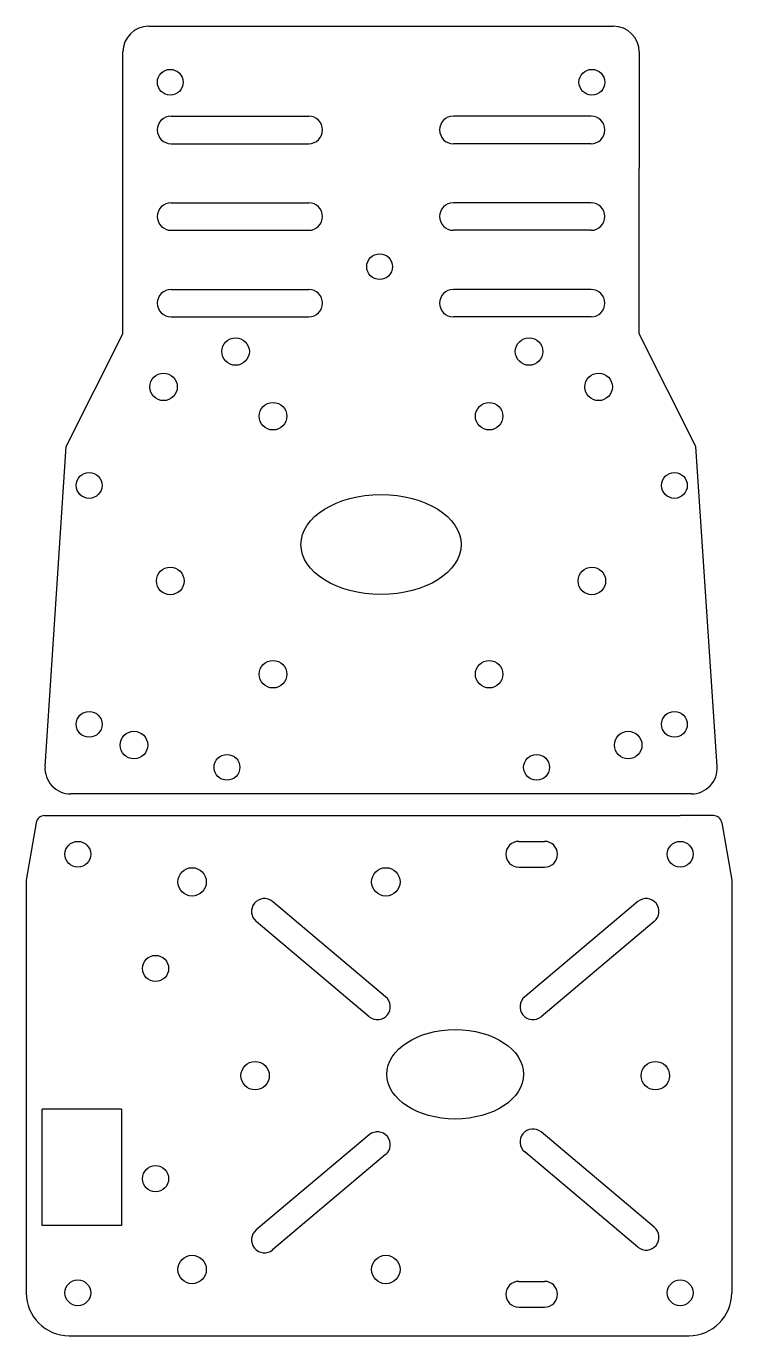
# Model space of a CAD drawing. Header units: millimetres. Extents: x 322 to 404, y 29 to 181.
import ezdxf

# ---------------------------------------------------------------- set-up
doc = ezdxf.new("R2010")
doc.units = ezdxf.units.MM

msp = doc.modelspace()

# ---------------------------------------------------------------- linework, layer by layer
for p, q in [((335.85, 180.87), (389.85, 180.87)), ((332.85, 164.34), (332.85, 177.87)), ((392.85, 177.87), (392.85, 164.34)), ((338.44, 170.4), (354.45, 170.4)), ((387.26, 170.4), (371.25, 170.4)), ((338.44, 167.2), (354.45, 167.2)), ((387.26, 167.2), (371.25, 167.2)), ((332.85, 145.11), (332.85, 164.34)), ((392.85, 145.11), (392.85, 164.34)), ((338.44, 160.33), (354.45, 160.33)), ((387.26, 160.33), (371.25, 160.33)), ((338.44, 157.13), (354.45, 157.13)), ((387.26, 157.13), (371.25, 157.13)), ((338.44, 150.26), (354.45, 150.26)), ((387.26, 150.26), (371.25, 150.26)), ((338.44, 147.06), (354.45, 147.06)), ((387.26, 147.06), (371.25, 147.06)), ((326.27, 131.97), (332.85, 145.11)), ((399.43, 131.97), (392.85, 145.11)), ((323.8, 94.79), (326.27, 131.97)), ((401.9, 94.79), (399.43, 131.97)), ((398.91, 91.59), (326.79, 91.59)), ((323.75, 89.07), (327.61, 89.07)), ((327.61, 89.07), (397.61, 89.07)), ((401.47, 89.07), (397.61, 89.07)), ((322.76, 88.24), (321.61, 81.57)), ((402.45, 88.24), (403.61, 81.57)), ((378.85, 86.07), (381.85, 86.07)), ((378.85, 83.07), (381.85, 83.07)), ((321.61, 81.57), (321.61, 33.57)), ((403.61, 81.57), (403.61, 33.57)), ((363.38, 68), (350.24, 79.08)), ((392.7, 79.08), (379.55, 68)), ((361.48, 65.68), (348.33, 76.76)), ((394.6, 76.76), (381.46, 65.68)), ((332.67, 54.91), (323.47, 54.91)), ((323.47, 41.41), (323.47, 54.91)), ((332.67, 54.91), (332.67, 41.41)), ((361.48, 51.95), (348.33, 40.88)), ((394.6, 41.2), (381.46, 52.28)), ((363.38, 49.64), (350.24, 38.56)), ((392.7, 38.88), (379.55, 49.96)), ((332.67, 41.41), (323.47, 41.41)), ((378.85, 34.9), (381.85, 34.9)), ((378.85, 31.9), (381.85, 31.9)), ((326.61, 28.57), (398.61, 28.57))]:
    msp.add_line(p, q)
for centre, radius in [((338.35, 174.35), 1.5), ((387.35, 174.35), 1.5), ((362.68, 152.9), 1.5), ((345.94, 143.03), 1.6), ((380.05, 143.03), 1.6), ((337.57, 138.92), 1.6), ((388.13, 138.92), 1.6), ((350.29, 135.51), 1.6), ((375.41, 135.51), 1.6), ((328.92, 127.46), 1.5), ((396.94, 127.46), 1.5), ((338.35, 116.35), 1.6), ((387.35, 116.35), 1.6), ((350.29, 105.51), 1.6), ((375.41, 105.51), 1.6), ((328.92, 99.68), 1.5), ((396.94, 99.68), 1.5), ((334.13, 97.27), 1.6), ((391.57, 97.27), 1.6), ((344.94, 94.68), 1.5), ((380.92, 94.68), 1.5), ((327.61, 84.57), 1.5), ((397.61, 84.57), 1.5), ((340.89, 81.36), 1.65), ((363.4, 81.36), 1.65), ((336.64, 71.29), 1.52), ((348.21, 58.82), 1.65), ((394.73, 58.82), 1.65), ((336.64, 46.84), 1.52), ((340.89, 36.28), 1.65), ((363.4, 36.28), 1.65), ((327.61, 33.57), 1.5), ((397.61, 33.57), 1.5)]:
    msp.add_circle(centre, radius)
for centre, radius, start, end in [((335.85, 177.87), 3, 90, 180), ((389.85, 177.87), 3, 0, 90), ((338.44, 168.8), 1.6, 90, 270), ((354.45, 168.8), 1.6, 270, 90), ((371.25, 168.8), 1.6, 90, 270), ((387.26, 168.8), 1.6, 270, 90), ((338.44, 158.73), 1.6, 90, 270), ((354.45, 158.73), 1.6, 270, 90), ((371.25, 158.73), 1.6, 90, 270), ((387.26, 158.73), 1.6, 270, 90), ((338.44, 148.66), 1.6, 90, 270), ((354.45, 148.66), 1.6, 270, 90), ((371.25, 148.66), 1.6, 90, 270), ((387.26, 148.66), 1.6, 270, 90), ((326.79, 94.59), 3, 176.1965, 270), ((398.91, 94.59), 3, 270, 3.8035), ((323.75, 88.07), 1, 90, 170.1783), ((401.47, 88.07), 1, 9.8217, 90), ((378.85, 84.57), 1.5, 90, 270), ((381.85, 84.57), 1.5, 270, 90), ((349.29, 77.92), 1.5, 50.6384, 230.6384), ((393.65, 77.92), 1.5, 309.3616, 129.3616), ((362.43, 66.84), 1.5, 230.6384, 50.6384), ((380.5, 66.84), 1.5, 129.3616, 309.3616), ((362.43, 50.79), 1.5, 309.3616, 129.3616), ((380.5, 51.12), 1.5, 50.6384, 230.6384), ((393.65, 40.04), 1.5, 230.6384, 50.6384), ((349.29, 39.72), 1.5, 129.3616, 309.3616), ((326.61, 33.57), 5, 180, 270), ((378.85, 33.4), 1.5, 90, 270), ((381.85, 33.4), 1.5, 270, 90), ((398.61, 33.57), 5, 270, 0)]:
    msp.add_arc(centre, radius, start, end)
for centre, major_axis, ratio in [((362.85, 120.59), (9.31, 0), 0.623381), ((371.47, 58.98), (7.95, 0), 0.653897)]:
    msp.add_ellipse(centre, major_axis=major_axis, ratio=ratio)

doc.saveas('drawing.dxf')
